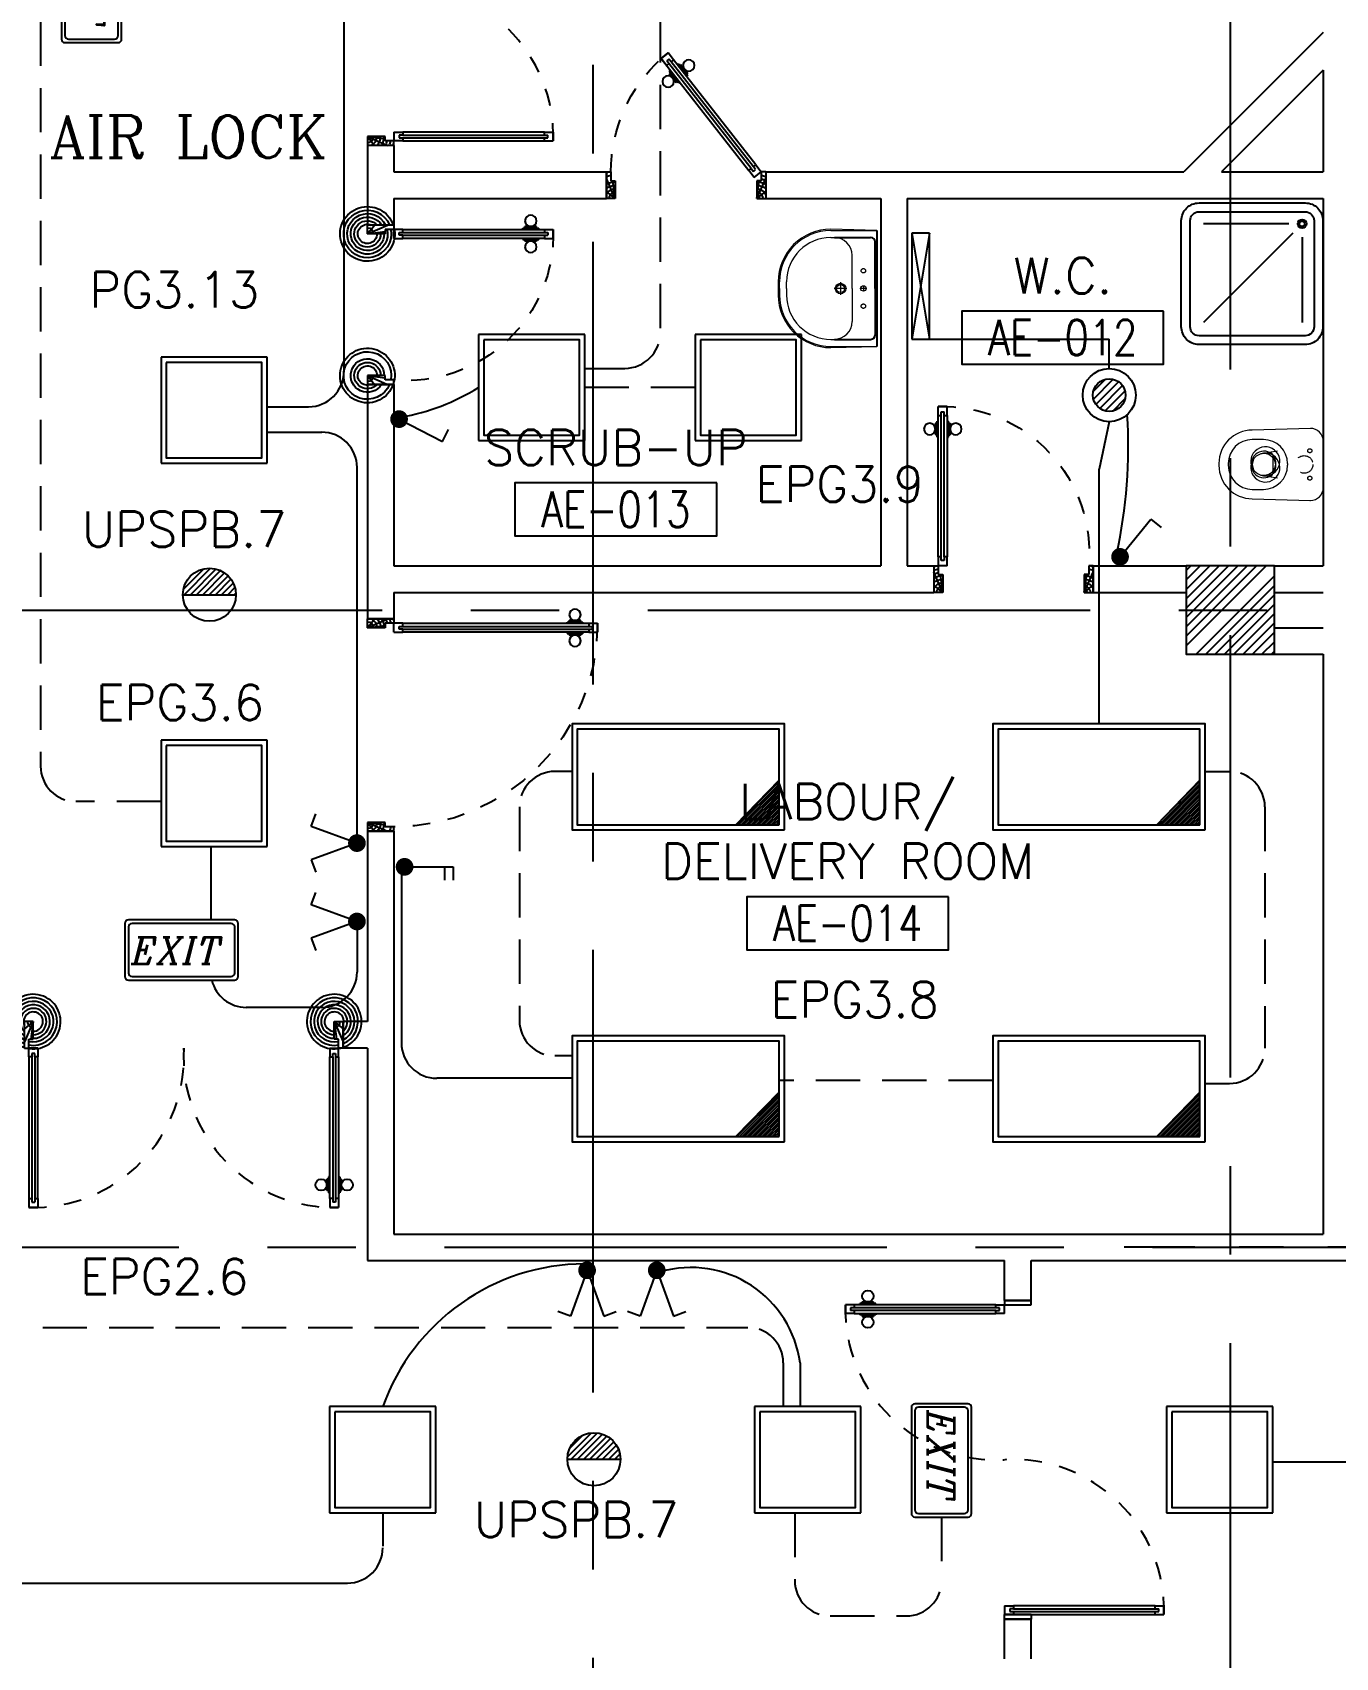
# Model space of a CAD drawing. Extents: x -10 to 91, y -4 to 87.
# Drawn here: x 63.22 to 70.58, y 52.99 to 62.17 of the extents above; entities that cross this region are included whole.
import ezdxf
from ezdxf.enums import TextEntityAlignment as Align

# ---------------------------------------------------------------- set-up
doc = ezdxf.new("R2010")
doc.units = 0
doc.header["$MEASUREMENT"] = 0
for name, pattern in [('CENTER', [2, 1.25, -0.25, 0.25, -0.25]), ('CENTERX2', [4, 2.5, -0.5, 0.5, -0.5]), ('DASHED', [0.75, 0.5, -0.25]), ('HIDDEN', [0.375, 0.25, -0.125]), ('HIDDEN2', [0.1875, 0.125, -0.0625])]:
    doc.linetypes.add(name, pattern=pattern)
doc.layers.get('0').update_dxf_attribs({"linetype": 'CONTINUOUS'})
for name, color, linetype in [('AXES', 11, 'CENTERX2'), ('AXES1', 11, 'CENTER'), ('COL', 11, 'CONTINUOUS'), ('DIM', 11, 'CONTINUOUS'), ('DOOR', 11, 'CONTINUOUS'), ('DOOR-DIM', 11, 'CONTINUOUS'), ('E-CLINE', 2, 'CONTINUOUS'), ('E-HLINE', 2, 'HIDDEN'), ('E-LITE', 4, 'CONTINUOUS'), ('E-SWITCH', 4, 'CONTINUOUS'), ('E-TRXT', 4, 'CONTINUOUS'), ('EL-LITE', 4, 'CONTINUOUS'), ('FIX', 11, 'CONTINUOUS'), ('HAT', 11, 'CONTINUOUS'), ('RM-BOX', 11, 'CONTINUOUS'), ('RM-NAME', 11, 'CONTINUOUS'), ('RM-NO', 11, 'CONTINUOUS'), ('WALL', 11, 'CONTINUOUS')]:
    doc.layers.add(name, color=color, linetype=linetype)
doc.styles.add('ITALICC', font='italicc')
doc.styles.add('ROMANC', font='romanc', dxfattribs={"height": 0.1})
doc.styles.add('ROMANS', font='ROMANS.shx', dxfattribs={"width": 0.6})

# ---------------------------------------------------------------- blocks, each defined once
blk = doc.blocks.new('COL50')
at = {"layer": 'COL'}
blk.add_lwpolyline([(-250, 250), (-250, -250), (250, -250), (250, 250)], close=True, dxfattribs=at)
blk = doc.blocks.new('*X59')
at = {"color": 0}
for p, q in [((193088.6, 55149.7), (193539.9, 55601)), ((193088.6, 55202.7), (193486.8, 55601)), ((193088.6, 55255.8), (193433.8, 55601)), ((193088.6, 55308.8), (193380.8, 55601)), ((193088.6, 55361.8), (193327.7, 55601)), ((193088.6, 55414.9), (193274.7, 55601)), ((193088.6, 55467.9), (193221.7, 55601)), ((193088.6, 55520.9), (193168.6, 55601)), ((193088.6, 55574), (193115.6, 55601)), ((193145.9, 55101), (193588.6, 55543.6)), ((193199, 55101), (193588.6, 55490.6)), ((193252, 55101), (193588.6, 55437.6)), ((193305, 55101), (193588.6, 55384.5)), ((193358.1, 55101), (193588.6, 55331.5)), ((193411.1, 55101), (193588.6, 55278.5)), ((193464.1, 55101), (193588.6, 55225.4)), ((193517.2, 55101), (193588.6, 55172.4)), ((193570.2, 55101), (193588.6, 55119.4))]:
    blk.add_line(p, q, dxfattribs=at)
blk = doc.blocks.new('RM1')
at = {"layer": 'RM-BOX'}
blk.add_lwpolyline([(569.9, -200), (-569.9, -200), (-569.9, -500), (569.9, -500)], close=True, dxfattribs=at)
at = {"layer": 'RM-NAME', "style": 'ROMANS'}
for tag, p in [('ROOMNAME1', (0, 323.8)), ('ROOMNAME2', (0, 0))]:
    blk.add_attdef(tag, text='', height=200, dxfattribs=at).set_placement(p, align=Align.MIDDLE)
at = {"layer": 'RM-NO', "style": 'ROMANS', "width": 0.8}
blk.add_attdef('ROOMNO', text='', height=200, dxfattribs=at).set_placement((0, -350), align=Align.MIDDLE)
blk = doc.blocks.new('A$C272A55A0')
at = {"layer": 'DOOR', "color": 0, "linetype": 'ByBlock'}
for p, q in [((0, 900.4), (0, 1050.4)), ((50, 1050.4), (0, 1050.4)), ((50, 950.4), (50, 1050.4)), ((1750, 950.4), (1750, 1050.4)), ((1750, 1050.4), (1800, 1050.4)), ((1800, 1050.4), (1800, 900.4)), ((25, 950.4), (50, 950.4)), ((25, 900.4), (25, 950.4)), ((1775, 950.4), (1750, 950.4)), ((1775, 900.4), (1775, 950.4)), ((0, 900.4), (25, 900.4)), ((75, 900.4), (25, 900.4)), ((25, 850.4), (25, 900.4)), ((42, 850.4), (25, 850.4)), ((58, 870.4), (42, 870.4)), ((42, 870.4), (42, 850.4)), ((58, 850.4), (58, 870.4)), ((75, 850.4), (58, 850.4)), ((75, 900.4), (75, 850.4)), ((1725, 900.4), (1775, 900.4)), ((1725, 900.4), (1725, 850.4)), ((1725, 850.4), (1742, 850.4)), ((1742, 870.4), (1758, 870.4)), ((1742, 850.4), (1742, 870.4)), ((1758, 870.4), (1758, 850.4)), ((1758, 850.4), (1775, 850.4)), ((1800, 900.4), (1775, 900.4)), ((1775, 850.4), (1775, 900.4)), ((1717.8, 160.1), (1708.8, 160.1)), ((1708.8, 95.3), (1708.8, 160.1)), ((1717.8, 95.3), (1708.8, 95.3)), ((1725, 172.7), (1717.8, 172.7)), ((1717.8, 172.7), (1717.8, 82.7)), ((1717.8, 95.3), (1717.8, 160.1)), ((1775, 172.7), (1782.2, 172.7)), ((1782.2, 172.7), (1782.2, 82.7)), ((1782.2, 160.1), (1791.2, 160.1)), ((1782.2, 95.3), (1782.2, 160.1)), ((1782.2, 95.3), (1791.2, 95.3)), ((1791.2, 95.3), (1791.2, 160.1)), ((25, 50.4), (42, 50.4)), ((25, 50.4), (25, 0.4)), ((25, 0.4), (75, 0.4)), ((75, 0.4), (25, 0.4)), ((42, 50.4), (42, 30.4)), ((42, 30.4), (58, 30.4)), ((58, 50.4), (75, 50.4)), ((58, 50.4), (58, 30.4)), ((75, 50.4), (75, 0.4)), ((1725, 82.7), (1717.8, 82.7)), ((1742, 50.4), (1725, 50.4)), ((1725, 50.4), (1725, 0.4)), ((1775, 0.4), (1725, 0.4)), ((1725, 0.4), (1775, 0.4)), ((1742, 50.4), (1742, 30.4)), ((1758, 30.4), (1742, 30.4)), ((1775, 50.4), (1758, 50.4)), ((1758, 50.4), (1758, 30.4)), ((1775, 82.7), (1782.2, 82.7)), ((1775, 50.4), (1775, 0.4))]:
    blk.add_line(p, q, dxfattribs=at)
at = {"layer": 'DOOR', "color": 9, "linetype": 'ByBlock'}
for p, q in [((50, 1050.4), (0, 1010.2)), ((50, 1050.4), (0, 936.6)), ((50, 1050.4), (36.6, 950.4)), ((1750, 1050.4), (1800, 1010.2)), ((1750, 1050.4), (1800, 936.6)), ((1750, 1050.4), (1763.4, 950.4))]:
    blk.add_line(p, q, dxfattribs=at)
at = {"layer": 'DOOR', "linetype": 'ByBlock'}
for p, q in [((25, 850.4), (25, 50.4)), ((42, 850.4), (42, 50.4)), ((58, 850.4), (58, 50.4)), ((75, 50.4), (75, 850.4)), ((1725, 50.4), (1725, 850.4)), ((1742, 850.4), (1742, 50.4)), ((1758, 850.4), (1758, 50.4)), ((1775, 850.4), (1775, 50.4))]:
    blk.add_line(p, q, dxfattribs=at)
at = {"layer": 'DOOR', "color": 0, "linetype": 'ByBlock'}
for centre in [(1676.5, 127.7), (1823.5, 127.7)]:
    blk.add_circle(centre, 32.4, dxfattribs=at)
at = {"layer": 'DOOR', "color": 9, "linetype": 'ByBlock'}
for centre, radius, start, end in [((50, 1050.4), 54.4, 203.20738, 270), ((50, 1050.4), 34.4, 180, 270), ((50, 1050.4), 14.4, 180, 270), ((1750, 1050.4), 14.4, 270, 0), ((1750, 1050.4), 34.4, 270, 0), ((1750, 1050.4), 54.4, 270, 336.79262), ((50, 1050.4), 74.4, 227.77643, 270), ((50, 1050.4), 94.4, 238.01819, 270), ((50, 1050.4), 114.4, 244.08384, 257.37743), ((50, 1050.4), 134.4, 248.15985, 259.28002), ((1750, 1050.4), 74.4, 270, 312.22357), ((1750, 1050.4), 94.4, 270, 301.98181), ((1750, 1050.4), 114.4, 282.62257, 295.91616), ((1750, 1050.4), 134.4, 280.71998, 291.84015), ((50, 1050.4), 154.4, 251.10529, 256.28577), ((1750, 1050.4), 154.4, 283.71423, 288.89471)]:
    blk.add_arc(centre, radius, start, end, dxfattribs=at)
at = {"layer": 'DOOR', "linetype": 'HIDDEN', "ltscale": 0.5}
for centre, start, end in [((50, 851.4), 268.31738, 3.29648), ((1750, 851.4), 176.70352, 271.68262)]:
    blk.add_arc(centre, 851.4, start, end, dxfattribs=at)
at = {"layer": 'WALL', "linetype": 'ByBlock'}
blk.add_line((1800, 900.4), (1800, 1050.4), dxfattribs=at)
blk = doc.blocks.new('DOOR90')
at = {"layer": 'DOOR', "color": 7, "linetype": 'ByBlock'}
for p, q in [((-150, 0), (0, 0)), ((-150, 0), (-150, -25)), ((0, -50), (-113.7, 0)), ((0, -50), (-40.1, 0)), ((0, -50), (0, 0)), ((-1000, -25), (-1050, -25)), ((-1050, -75), (-1050, -25)), ((-1050, -25), (-1050, -75)), ((-1000, -75), (-1050, -75)), ((-1000, -42), (-1020, -42)), ((-1020, -42), (-1020, -58)), ((-1000, -58), (-1020, -58)), ((-1000, -25), (-1000, -42)), ((-1000, -58), (-1000, -75)), ((-877.6, -17.8), (-967.6, -17.8)), ((-967.6, -25), (-967.6, -17.8)), ((-967.6, -75), (-967.6, -82.2)), ((-877.6, -82.2), (-967.6, -82.2)), ((-955, -8.8), (-890.2, -8.8)), ((-955, -17.8), (-955, -8.8)), ((-955, -17.8), (-890.2, -17.8)), ((-955, -82.2), (-890.2, -82.2)), ((-955, -82.2), (-955, -91.2)), ((-955, -91.2), (-890.2, -91.2)), ((-890.2, -17.8), (-890.2, -8.8)), ((-890.2, -82.2), (-890.2, -91.2)), ((-877.6, -25), (-877.6, -17.8)), ((-877.6, -75), (-877.6, -82.2)), ((-200, -25), (-150, -25)), ((-200, -42), (-200, -25)), ((-180, -42), (-200, -42)), ((-200, -58), (-180, -58)), ((-200, -75), (-200, -58)), ((-150, -75), (-200, -75)), ((-180, -58), (-180, -42)), ((-150, -25), (-100, -25)), ((-150, -75), (-150, -25)), ((-100, -25), (-100, -50)), ((0, -50), (-100, -36.6)), ((-100, -50), (0, -50)), ((-150, -875), (-100, -875)), ((-150, -900), (-150, -875)), ((-150, -900), (0, -900)), ((0, -900), (-150, -900)), ((0, -850), (-113.7, -900)), ((-100, -875), (-100, -850)), ((0, -850), (-100, -863.4)), ((-100, -850), (0, -850)), ((0, -850), (-40.1, -900)), ((0, -850), (0, -900))]:
    blk.add_line(p, q, dxfattribs=at)
at = {"layer": 'DOOR', "linetype": 'ByBlock'}
for p, q in [((-200, -25), (-1000, -25)), ((-200, -42), (-1000, -42)), ((-200, -58), (-1000, -58)), ((-1000, -75), (-200, -75))]:
    blk.add_line(p, q, dxfattribs=at)
at = {"layer": 'DOOR', "color": 7, "linetype": 'ByBlock'}
for centre in [(-922.6, 23.5), (-922.6, -123.5)]:
    blk.add_circle(centre, 32.4, dxfattribs=at)
for centre, radius, start, end in [((0, -50), 154.4, 161.10529, 166.28577), ((0, -50), 94.4, 148.01819, 180), ((0, -50), 134.4, 158.15985, 169.28002), ((0, -50), 114.4, 154.08384, 167.37743), ((0, -50), 74.4, 137.77643, 180), ((0, -50), 54.4, 113.20738, 180), ((0, -50), 34.4, 90, 180), ((0, -50), 14.4, 90, 180), ((0, -850), 154.4, 193.71423, 198.89471), ((0, -850), 134.4, 190.71998, 201.84015), ((0, -850), 94.4, 180, 211.98181), ((0, -850), 74.4, 180, 222.22357), ((0, -850), 54.4, 180, 246.79262), ((0, -850), 34.4, 180, 270), ((0, -850), 14.4, 180, 270)]:
    blk.add_arc(centre, radius, start, end, dxfattribs=at)
at = {"layer": 'DOOR', "linetype": 'HIDDEN', "ltscale": 0.5}
blk.add_arc((-222.2, -50), 828.2, 178.27012, 275.00304, dxfattribs=at)
blk = doc.blocks.new('DOOR100')
at = {"layer": 'DOOR', "color": 7, "linetype": 'ByBlock'}
for p, q in [((-75, 1250), (-75, 1300)), ((-75, 1300), (-25, 1300)), ((-25, 1300), (-75, 1300)), ((-25, 1250), (-25, 1300)), ((-91.2, 1205), (-91.2, 1140.2)), ((-82.2, 1205), (-91.2, 1205)), ((-82.2, 1127.6), (-82.2, 1217.6)), ((-75, 1217.6), (-82.2, 1217.6)), ((-82.2, 1205), (-82.2, 1140.2)), ((-58, 1250), (-75, 1250)), ((-58, 1250), (-58, 1270)), ((-42, 1270), (-58, 1270)), ((-42, 1250), (-42, 1270)), ((-25, 1250), (-42, 1250)), ((-25, 1217.6), (-17.8, 1217.6)), ((-17.8, 1127.6), (-17.8, 1217.6)), ((-17.8, 1205), (-17.8, 1140.2)), ((-17.8, 1205), (-8.8, 1205)), ((-8.8, 1205), (-8.8, 1140.2)), ((-82.2, 1140.2), (-91.2, 1140.2)), ((-75, 1127.6), (-82.2, 1127.6)), ((-25, 1127.6), (-17.8, 1127.6)), ((-17.8, 1140.2), (-8.8, 1140.2)), ((-75, 200), (-58, 200)), ((-75, 150), (-75, 200)), ((-58, 200), (-58, 180)), ((-42, 200), (-25, 200)), ((-42, 180), (-42, 200)), ((-25, 200), (-25, 150)), ((-1200, 0), (-1200, 150)), ((-1200, 150), (-1175, 150)), ((-1200, 150), (-1200, 0)), ((-1150, 0), (-1200, 113.7)), ((-1175, 150), (-1175, 100)), ((-1175, 100), (-1150, 100)), ((-1150, 0), (-1163.4, 100)), ((-1150, 100), (-1150, 0)), ((-75, 150), (-25, 150)), ((-58, 180), (-42, 180)), ((-50, 0), (0, 113.7)), ((-50, 100), (-50, 0)), ((-50, 0), (-36.6, 100)), ((-25, 100), (-50, 100)), ((0, 150), (-25, 150)), ((-25, 150), (-25, 100)), ((0, 0), (0, 150)), ((0, 150), (0, 0)), ((-1150, 0), (-1200, 40.1)), ((-1150, 0), (-1200, 0)), ((-50, 0), (0, 40.1)), ((-50, 0), (0, 0))]:
    blk.add_line(p, q, dxfattribs=at)
at = {"layer": 'DOOR', "linetype": 'ByBlock'}
for p, q in [((-75, 1250), (-75, 200)), ((-58, 200), (-58, 1250)), ((-42, 200), (-42, 1250)), ((-25, 200), (-25, 1250))]:
    blk.add_line(p, q, dxfattribs=at)
at = {"layer": 'DOOR', "color": 7, "linetype": 'ByBlock'}
for centre in [(-123.5, 1172.6), (23.5, 1172.6)]:
    blk.add_circle(centre, 32.4, dxfattribs=at)
at = {"layer": 'DOOR', "linetype": 'HIDDEN', "ltscale": 0.5}
blk.add_arc((-25, 150), 1150, 90, 180, dxfattribs=at)
at = {"layer": 'DOOR', "color": 7, "linetype": 'ByBlock'}
for centre, radius, start, end in [((-1150, 0), 154.4, 103.71423, 108.89471), ((-1150, 0), 134.4, 100.71998, 111.84015), ((-1150, 0), 94.4, 90, 121.98181), ((-50, 0), 94.4, 58.01819, 90), ((-50, 0), 134.4, 68.15985, 79.28002), ((-50, 0), 114.4, 64.08384, 77.37743), ((-50, 0), 154.4, 71.10529, 76.28577), ((-1150, 0), 74.4, 90, 132.22357), ((-1150, 0), 54.4, 90, 156.79262), ((-1150, 0), 34.4, 90, 180), ((-1150, 0), 14.4, 90, 180), ((-50, 0), 74.4, 47.77643, 90), ((-50, 0), 54.4, 23.20738, 90), ((-50, 0), 34.4, 0, 90), ((-50, 0), 14.4, 0, 90)]:
    blk.add_arc(centre, radius, start, end, dxfattribs=at)
blk = doc.blocks.new('DOOR90C')
at = {"layer": 'DOOR', "color": 7, "linetype": 'ByBlock'}
for p, q in [((150, 900), (0, 900)), ((0, 900), (0, 875)), ((0, 875), (50, 875)), ((150, 850), (36.3, 900)), ((50, 875), (50, 850)), ((150, 850), (50, 863.4)), ((50, 850), (150, 850)), ((150, 850), (109.9, 900)), ((150, 850), (150, 900)), ((-641.4, 590.9), (-672.2, 551.6)), ((-672.2, 551.6), (-641.4, 590.9)), ((-632.9, 520.7), (-672.2, 551.6)), ((-602, 560.1), (-641.4, 590.9)), ((-638.1, 546.4), (-628.3, 559)), ((-612.5, 546.7), (-628.3, 559)), ((-612.5, 546.7), (-602, 560.1)), ((-622.4, 534.1), (-638.1, 546.4)), ((-632.9, 520.7), (-622.4, 534.1)), ((-607.4, 500.8), (-611.8, 495.1)), ((-541, 439.6), (-611.8, 495.1)), ((-601.9, 487.3), (-607.5, 480.3)), ((-607.5, 480.3), (-556.5, 440.3)), ((-601.9, 487.3), (-550.9, 447.4)), ((-576.6, 540.1), (-572.1, 545.8)), ((-501.3, 490.3), (-572.1, 545.8)), ((-562.2, 538), (-556.7, 545.1)), ((-562.2, 538), (-511.2, 498.1)), ((-556.7, 545.1), (-505.7, 505.2)), ((-511.2, 498.1), (-505.7, 505.2)), ((-505.7, 484.6), (-501.3, 490.3)), ((-550.9, 447.4), (-556.5, 440.3)), ((-536.6, 445.3), (-541, 439.6)), ((-8.5, 95.2), (-19, 81.8)), ((30.8, 64.4), (-8.5, 95.2)), ((-28.9, 69.2), (-39.4, 55.8)), ((-39.4, 55.8), (0, 25)), ((-13.1, 56.9), (-28.9, 69.2)), ((-19, 81.8), (-3.3, 69.5)), ((-3.3, 69.5), (-13.1, 56.9)), ((30.8, 64.4), (0, 25)), ((0, 0), (0, 25)), ((0, 25), (50, 25)), ((150, 50), (36.3, 0)), ((50, 50), (150, 50)), ((150, 50), (50, 36.6)), ((50, 25), (50, 50)), ((150, 50), (109.9, 0)), ((150, 50), (150, 0))]:
    blk.add_line(p, q, dxfattribs=at)
at = {"layer": 'DOOR', "linetype": 'ByBlock'}
for p, q in [((-641.4, 590.9), (-8.5, 95.2)), ((-39.4, 55.8), (-632.9, 520.7)), ((-28.9, 69.2), (-622.4, 534.1)), ((-19, 81.8), (-612.5, 546.7))]:
    blk.add_line(p, q, dxfattribs=at)
at = {"layer": 'DOOR', "color": 7, "linetype": 'ByBlock'}
for centre in [(-511.2, 550.6), (-601.9, 434.8)]:
    blk.add_circle(centre, 32.4, dxfattribs=at)
at = {"layer": 'DOOR', "linetype": 'HIDDEN', "ltscale": 0.5}
blk.add_arc((2.5, 6.9), 868.1, 90.16178, 137.78229, dxfattribs=at)
at = {"layer": 'DOOR', "color": 7, "linetype": 'ByBlock'}
for centre, radius, start, end in [((150, 850), 154.4, 161.10529, 166.28577), ((150, 850), 134.4, 158.15985, 169.28002), ((150, 850), 94.4, 148.01819, 180), ((150, 850), 74.4, 137.77643, 180), ((150, 850), 54.4, 113.20738, 180), ((150, 850), 34.4, 90, 180), ((150, 850), 14.4, 90, 180), ((150, 50), 134.4, 190.71998, 201.84015), ((150, 50), 114.4, 192.62257, 205.91616), ((150, 50), 94.4, 180, 211.98181), ((150, 50), 74.4, 180, 222.22357), ((150, 50), 54.4, 180, 246.79262), ((150, 50), 34.4, 180, 270), ((150, 50), 14.4, 180, 270)]:
    blk.add_arc(centre, radius, start, end, dxfattribs=at)
blk = doc.blocks.new('LAV1')
at = {"layer": 'FIX', "linetype": 'ByBlock'}
blk.add_line((-327.5, -25), (327.5, -25), dxfattribs=at)
at = {"layer": 'FIX', "linetype": 'Continuous', "lineweight": 20}
for p, q in [((-327.5, -285), (-327.5, -25)), ((327.5, -285), (327.5, -25)), ((0, -165), (-187.5, -165)), ((0, -165), (187.5, -165)), ((-287.5, -285), (-287.5, -265)), ((287.5, -285), (287.5, -265)), ((0, -535), (-37.5, -535)), ((0, -535), (37.5, -535)), ((0, -575), (-37.5, -575)), ((0, -575), (37.5, -575))]:
    blk.add_line(p, q, dxfattribs=at)
at = {"layer": 'FIX', "linetype": 'ByBlock', "ltscale": 0.3}
for p, q in [((-287.5, -265), (-287.5, -60)), ((0, -35), (-262.5, -35)), ((0, -35), (262.5, -35)), ((287.5, -265), (287.5, -60))]:
    blk.add_line(p, q, dxfattribs=at)
at = {"layer": 'FIX', "lineweight": 20}
for p, q in [((0, -85.4), (0, -116.5)), ((-15.6, -100.9), (15.5, -100.9))]:
    blk.add_line(p, q, dxfattribs=at)
at = {"layer": 'FIX', "linetype": 'DASHED', "lineweight": 20, "ltscale": 0.04}
for p, q in [((-35.7, -230.5), (36.6, -230.5)), ((0, -193.9), (0, -266.1))]:
    blk.add_line(p, q, dxfattribs=at)
at = {"layer": 'FIX', "linetype": 'Continuous', "lineweight": 20}
blk.add_lwpolyline([(294.8, -25), (0, -25), (-327.5, -25), (-334.5, -285, 0.414214), (-37.5, -582), (0, -582), (37.5, -582, 0.414214), (334.5, -285), (327.5, -25), (0, -25)], format="xyb", dxfattribs=at)
at = {"layer": 'FIX', "linetype": 'HIDDEN', "lineweight": 20, "ltscale": 0.05}
for centre in [(-100, -100.9), (100, -100.9)]:
    blk.add_circle(centre, 12.4, dxfattribs=at)
at = {"layer": 'FIX', "lineweight": 20}
for centre, radius in [((0, -100.9), 15.5), ((0.5, -230), 29.5), ((0.5, -230), 22.5)]:
    blk.add_circle(centre, radius, dxfattribs=at)
at = {"layer": 'FIX', "linetype": 'ByBlock', "ltscale": 0.3}
for centre, start, end in [((-262.5, -60), 90, 180), ((262.5, -60), 0, 90)]:
    blk.add_arc(centre, 25, start, end, dxfattribs=at)
at = {"layer": 'FIX', "linetype": 'Continuous', "lineweight": 20}
for centre, radius, start, end in [((-187.5, -265), 100, 90, 180), ((187.5, -265), 100, 0, 90), ((-37.5, -285), 290, 180, 270), ((-37.5, -285), 250, 180, 270), ((37.5, -285), 290, 270, 0), ((37.5, -285), 250, 270, 0)]:
    blk.add_arc(centre, radius, start, end, dxfattribs=at)
blk = doc.blocks.new('WC1')
at = {"layer": 'FIX', "lineweight": 20}
for p, q in [((35, 203.8), (-293, 193.8)), ((-230, 140.8), (-293, 140.8)), ((108, 0), (108, 130.8)), ((-482, 4.8), (-482, -4.8)), ((-429, 4.8), (-429, -4.8)), ((-288.7, 24.2), (-294.5, 0)), ((-294.5, 0), (-288.7, -24.2)), ((-149.8, 75.7), (-245.4, 60.1)), ((-94, 4.8), (-94, -4.8)), ((108, -130.8), (108, 0)), ((-245.4, -60.1), (-149.8, -75.7)), ((-293, -140.8), (-230, -140.8)), ((-293, -193.8), (35, -203.8)), ((31.8, -203.8), (35, -203.8))]:
    blk.add_line(p, q, dxfattribs=at)
at = {"layer": 'FIX', "linetype": 'Continuous', "lineweight": 20}
blk.add_line((-175.1, -47.3), (-175.4, 44.6), dxfattribs=at)
at = {"layer": 'FIX', "linetype": 'HIDDEN2', "lineweight": 20, "ltscale": 0.3}
blk.add_circle((0, 0), 49.8, dxfattribs=at)
at = {"layer": 'FIX', "linetype": 'HIDDEN', "lineweight": 20, "ltscale": 0.05}
for centre in [(31.8, 77.5), (31.8, -77.5)]:
    blk.add_circle(centre, 11.6, dxfattribs=at)
at = {"layer": 'FIX', "lineweight": 20}
for centre, radius, start, end in [((-293, 4.8), 189, 90, 180), ((35, 130.8), 73, 360, 90), ((-293, 4.8), 136, 90, 180), ((-230, 4.8), 136, 360, 90), ((-228, -6.9), 68.2, 128.92417, 152.84682), ((-219.4, -17.6), 82, 108.49595, 128.92417), ((-293, -4.8), 189, 180, 270), ((-293, -4.8), 136, 180, 270), ((-228, 6.9), 68.2, 207.15318, 231.07583), ((-219.4, 17.6), 82, 231.07583, 251.50405), ((-230, -4.8), 136, 270, 0), ((35, -130.8), 73, 270, 0)]:
    blk.add_arc(centre, radius, start, end, dxfattribs=at)
at = {"layer": 'FIX', "linetype": 'Continuous', "lineweight": 20}
for centre, start, end in [((-197.7, 45.5), 357.66621, 91.61215), ((-197.4, -45.6), 268.38785, 2.33379)]:
    blk.add_arc(centre, 22.3, start, end, dxfattribs=at)
blk = doc.blocks.new('fe-door')
at = {"layer": 'DOOR', "color": 0, "linetype": 'ByBlock'}
for p, q in [((-900, 1775), (-900, 1725)), ((-900, 1725), (-900, 1775)), ((-850, 1775), (-900, 1775)), ((-870, 1758), (-870, 1742)), ((-850, 1758), (-870, 1758)), ((-850, 1775), (-850, 1758)), ((-817.6, 1775), (-817.6, 1782.2)), ((-727.6, 1782.2), (-817.6, 1782.2)), ((-805, 1782.2), (-805, 1791.2)), ((-805, 1791.2), (-740.2, 1791.2)), ((-805, 1782.2), (-740.2, 1782.2)), ((-740.2, 1782.2), (-740.2, 1791.2)), ((-727.6, 1775), (-727.6, 1782.2)), ((-50, 1758), (-50, 1775)), ((-50, 1775), (0, 1775)), ((-30, 1758), (-50, 1758)), ((-30, 1742), (-30, 1758)), ((150, 1800), (0, 1800)), ((0, 1800), (0, 1775)), ((0, 1725), (0, 1775)), ((0, 1775), (150, 1775)), ((150, 1775), (150, 1800)), ((-850, 1725), (-900, 1725)), ((-850, 1742), (-870, 1742)), ((-850, 1742), (-850, 1725)), ((-817.6, 1725), (-817.6, 1717.8)), ((-727.6, 1717.8), (-817.6, 1717.8)), ((-805, 1717.8), (-805, 1708.8)), ((-805, 1717.8), (-740.2, 1717.8)), ((-805, 1708.8), (-740.2, 1708.8)), ((-740.2, 1717.8), (-740.2, 1708.8)), ((-727.6, 1725), (-727.6, 1717.8)), ((-50, 1725), (-50, 1742)), ((-50, 1742), (-30, 1742)), ((0, 1725), (-50, 1725)), ((0, 75), (0, 25)), ((0, 75), (50, 75)), ((0, 0), (0, 25)), ((0, 25), (50, 25)), ((150, 25), (0, 25)), ((0, 0), (150, 0)), ((30, 58), (30, 42)), ((50, 58), (30, 58)), ((30, 42), (50, 42)), ((50, 75), (50, 58)), ((50, 42), (50, 25)), ((150, 25), (150, 0)), ((850, 58), (850, 75)), ((850, 75), (900, 75)), ((850, 58), (870, 58)), ((850, 25), (850, 42)), ((850, 42), (870, 42)), ((850, 25), (900, 25)), ((870, 42), (870, 58)), ((900, 25), (900, 75)), ((900, 75), (900, 25))]:
    blk.add_line(p, q, dxfattribs=at)
at = {"layer": 'DOOR', "linetype": 'ByBlock'}
for p, q in [((-50, 1775), (-850, 1775)), ((-50, 1758), (-850, 1758)), ((-50, 1742), (-850, 1742)), ((-850, 1725), (-50, 1725)), ((850, 75), (50, 75)), ((50, 58), (850, 58)), ((50, 42), (850, 42)), ((50, 25), (850, 25))]:
    blk.add_line(p, q, dxfattribs=at)
at = {"layer": 'DOOR', "color": 0, "linetype": 'ByBlock'}
for centre in [(-772.6, 1823.5), (-772.6, 1676.5)]:
    blk.add_circle(centre, 32.4, dxfattribs=at)
at = {"layer": 'DOOR', "linetype": 'HIDDEN', "ltscale": 0.5}
for centre, start, end in [((-49, 1750), 178.31738, 273.29648), ((49, 50), 358.31738, 93.29648)]:
    blk.add_arc(centre, 851.4, start, end, dxfattribs=at)
at = {"layer": 'WALL'}
for p, q in [((0, 1800), (150, 1800)), ((0, 0), (150, 0))]:
    blk.add_line(p, q, dxfattribs=at)
at = {"layer": 'WALL', "linetype": 'ByBlock'}
blk.add_line((0, 1800), (150, 1800), dxfattribs=at)
blk = doc.blocks.new('EXIT')
at = {"layer": 'E-LITE', "color": 4}
for p, q in [((-0.32, 0.15), (-0.32, -0.15)), ((0.3, 0.17), (-0.3, 0.17)), ((0.32, -0.15), (0.32, 0.15)), ((-0.3, -0.17), (0.3, -0.17))]:
    blk.add_line(p, q, dxfattribs=at)
at = {"layer": 'E-LITE', "color": 8}
for p, q in [((-0.3, 0.13), (-0.3, -0.13)), ((0.28, 0.15), (-0.28, 0.15)), ((0.3, -0.13), (0.3, 0.13)), ((-0.28, -0.15), (0.28, -0.15))]:
    blk.add_line(p, q, dxfattribs=at)
at = {"layer": 'E-LITE', "color": 4}
for centre, start, end in [((-0.3, 0.15), 90, 180), ((0.3, 0.15), 360, 90), ((-0.3, -0.15), 180, 270), ((0.3, -0.15), 270, 0)]:
    blk.add_arc(centre, 0.02, start, end, dxfattribs=at)
at = {"layer": 'E-LITE', "color": 8}
for centre, start, end in [((-0.28, 0.13), 90, 180), ((0.28, 0.13), 0, 90), ((-0.28, -0.13), 180, 270), ((0.28, -0.13), 270, 0)]:
    blk.add_arc(centre, 0.02, start, end, dxfattribs=at)
at = {"layer": 'E-LITE', "color": 5, "style": 'ITALICC'}
blk.add_text('EXIT', height=0.15, dxfattribs=at).set_placement((-0.284, -0.0783))
blk = doc.blocks.new('2G1W')
for p, q in [((0, 0), (0.55, 0)), ((0.45, 0), (0.45, -0.15)), ((0.55, 0), (0.55, -0.15))]:
    blk.add_line(p, q)
at = {"const_width": 0.1}
blk.add_lwpolyline([(-0.05, 0, 1), (0.05, 0, 1)], format="xyb", close=True, dxfattribs=at)
blk = doc.blocks.new('L42')
at = {"layer": 'E-LITE'}
for p, q in [((0.3, 0.3), (-0.3, 0.3)), ((-0.3, 0.3), (-0.3, -0.3)), ((0.3, -0.3), (0.3, 0.3)), ((-0.3, -0.3), (0.3, -0.3))]:
    blk.add_line(p, q, dxfattribs=at)
at = {"layer": 'E-LITE', "color": 8}
blk.add_lwpolyline([(-0.27, 0.27), (-0.27, -0.27), (0.27, -0.27), (0.27, 0.27)], close=True, dxfattribs=at)
blk = doc.blocks.new('1G2W')
for p, q in [((0, 0), (0.517, 0.188)), ((0.517, 0.188), (0.466, 0.329)), ((0, 0), (0.517, -0.188)), ((0.517, -0.188), (0.466, -0.329))]:
    blk.add_line(p, q)
at = {"const_width": 0.1}
blk.add_lwpolyline([(-0.05, 0, 1), (0.05, 0, 1)], format="xyb", close=True, dxfattribs=at)
blk = doc.blocks.new('L44OP')
at = {"layer": 'E-LITE'}
h = blk.add_hatch(dxfattribs=at)
h.set_pattern_fill('ANSI31', color=8, scale=0.08, style=0)
h.set_pattern_definition([(45, (-219618.539252, -21540.879964), (-0.00707106781187, 0.00707106781187), [])])
h.paths.add_polyline_path([(-0.3258, 0.27), (-0.57, 0.27), (-0.57, 0.0185)])
at = {"layer": 'E-LITE', "color": 8}
blk.add_line((-0.3258, 0.27), (-0.57, 0.0185), dxfattribs=at)
at = {"layer": 'E-LITE'}
blk.add_lwpolyline([(-0.6, 0.3), (-0.6, -0.3), (0.6, -0.3), (0.6, 0.3)], close=True, dxfattribs=at)
at = {"layer": 'E-LITE', "color": 8}
blk.add_lwpolyline([(-0.57, 0.27), (-0.57, -0.27), (0.57, -0.27), (0.57, 0.27)], close=True, dxfattribs=at)
blk = doc.blocks.new('*X182')
at = {"color": 0}
for p, q in [((21548.527, 18540.142), (21548.801, 18540.415)), ((21548.529, 18539.966), (21548.977, 18540.414)), ((21548.584, 18539.845), (21549.098, 18540.359)), ((21548.672, 18539.756), (21549.187, 18540.271)), ((21548.793, 18539.7), (21549.243, 18540.15)), ((21548.966, 18539.696), (21549.246, 18539.977))]:
    blk.add_line(p, q, dxfattribs=at)
blk = doc.blocks.new('SPOT')
at = {"layer": 'E-LITE'}
for radius in [0.6, 0.369]:
    blk.add_circle((0, 0), radius, dxfattribs=at)
at = {"layer": 'E-LITE', "color": 8}
blk.add_blockref('*X182', (-21548.886, -18540.056), dxfattribs=at)
blk = doc.blocks.new('MR20')
at = {"layer": 'E-LITE'}
for p, q in [((-300, 100), (-300, 0)), ((-300, 100), (-300, 0)), ((300, 0), (300, 100)), ((300, 0), (300, 100)), ((-300, 0), (300, 0)), ((-300, 0), (300, 0)), ((-300, 0), (300, 0)), ((-300, 0), (-300, 0)), ((300, 0), (300, 0))]:
    blk.add_line(p, q, dxfattribs=at)
at = {"layer": 'E-LITE', "color": 3}
blk.add_line((300, 100), (-300, 100), dxfattribs=at)
at = {"layer": 'E-LITE', "color": 8}
for p, q in [((300, 0), (-300, 100)), ((300, 100), (-300, 0))]:
    blk.add_line(p, q, dxfattribs=at)
blk = doc.blocks.new('1G1W')
for p, q in [((0, 0), (0.55, 0)), ((0.55, 0), (0.55, -0.15))]:
    blk.add_line(p, q)
at = {"const_width": 0.1}
blk.add_lwpolyline([(-0.05, 0, 1), (0.05, 0, 1)], format="xyb", close=True, dxfattribs=at)
blk = doc.blocks.new('EL')
at = {"layer": 'EL-LITE'}
h = blk.add_hatch(dxfattribs=at)
h.set_pattern_fill('ANSI31', color=4, scale=0.2, style=0)
h.set_pattern_definition([(45, (587.071197, 567.777136), (-0.0176776695, 0.0176776695), [])])
h.paths.add_polyline_path([(0.15, 0, 1), (-0.15, 0)])
at = {"layer": 'EL-LITE', "color": 4}
blk.add_line((-0.15, 0), (0.15, 0), dxfattribs=at)
blk.add_circle((0, 0), 0.15, dxfattribs=at)

msp = doc.modelspace()

# ---------------------------------------------------------------- linework, layer by layer
at = {"layer": 'AXES'}
for p, q in [((69.9839, -3.736), (69.9839, 86.0986)), ((66.3839, 14.4854), (66.3839, 73.0554)), ((2.6925, 58.9054), (71.7839, 58.9054)), ((13.5439, 55.3054), (71.7839, 55.3054))]:
    msp.add_line(p, q, dxfattribs=at)
at = {"layer": 'AXES1'}
msp.add_line((71.7839, 55.3054), (69.3839, 55.3054), dxfattribs=at)
at = {"layer": 'E-CLINE', "color": 4}
for p, q in [((64.9763, 62.2547), (64.9763, 60.2541)), ((64.5429, 60.0541), (64.7763, 60.0541)), ((65.1956, 53.8051), (65.1956, 53.6169)), ((63.0227, 53.4083), (64.9956, 53.4083))]:
    msp.add_line(p, q, dxfattribs=at)
for centre in [(64.7763, 60.2541), (64.9956, 53.6083)]:
    msp.add_arc(centre, 0.2, 270, 0, dxfattribs=at)
at = {"layer": 'E-HLINE', "color": 4}
for p, q in [((66.7631, 62.248), (66.7631, 60.471)), ((63.2625, 62.2294), (63.2625, 58.0237)), ((66.3364, 60.271), (66.5631, 60.271)), ((66.9604, 60.1628), (66.3364, 60.1628)), ((66.2647, 57.9936), (66.168, 57.9936)), ((69.8421, 57.9933), (69.9791, 57.9933)), ((63.9429, 57.8237), (63.4625, 57.8237)), ((65.968, 57.7936), (65.968, 56.5867)), ((70.1791, 57.7933), (70.1791, 56.4311)), ((70.1791, 57.7933), (70.1791, 56.4311)), ((66.2647, 56.3867), (66.168, 56.3867)), ((68.6421, 56.2475), (67.4347, 56.2475)), ((69.8421, 56.2311), (69.9791, 56.2311)), ((60.6498, 54.8523), (67.2583, 54.8523)), ((67.4583, 54.6523), (67.4583, 54.4051)), ((67.5231, 53.8051), (67.5231, 53.4224)), ((68.3527, 53.7816), (68.3527, 53.4224)), ((67.7231, 53.2224), (68.1527, 53.2224))]:
    msp.add_line(p, q, dxfattribs=at)
for centre, start, end in [((66.5631, 60.471), 270, 0), ((63.4625, 58.0237), 180, 270), ((66.168, 57.7936), 90, 180), ((69.9791, 57.7933), 0, 90), ((69.9791, 57.7933), 0, 90), ((66.168, 56.5867), 180, 270), ((69.9791, 56.4311), 270, 0), ((69.9791, 56.4311), 270, 0), ((67.2583, 54.6523), 0, 90), ((67.7231, 53.4224), 180, 270), ((68.1527, 53.4224), 270, 0)]:
    msp.add_arc(centre, 0.2, start, end, dxfattribs=at)
at = {"layer": 'E-SWITCH', "color": 4}
for p, q in [((68.2336, 60.4354), (69.2996, 60.4354)), ((69.2996, 60.2697), (69.2996, 60.4354)), ((69.2996, 59.9697), (69.2421, 59.7005)), ((64.5429, 59.9104), (64.8505, 59.9104)), ((65.0505, 57.5891), (65.0505, 59.7104)), ((69.2421, 58.2629), (69.2421, 59.7005)), ((64.2247, 57.5702), (64.2247, 57.1551)), ((65.3012, 57.4371), (65.3012, 56.4601)), ((65.0505, 57.1838), (65.0505, 56.8606)), ((64.8505, 56.6606), (64.4247, 56.6606)), ((66.2647, 56.2601), (65.5012, 56.2601)), ((67.5532, 54.6523), (67.5532, 54.4051)), ((70.2236, 54.0935), (70.8432, 54.0935)), ((70.397, 54.0935), (70.647, 54.0935))]:
    msp.add_line(p, q, dxfattribs=at)
for centre, radius, start, end in [((65.0812, 61.2178), 1.2419, 280.08029, 301.84129), ((66.5632, 59.8298), 2.8438, 347.65798, 3.6231), ((64.8505, 59.7104), 0.2, 0, 90), ((64.8505, 56.8606), 0.2, 270, 0), ((64.4247, 56.8606), 0.2, 193.16257, 270), ((65.5012, 56.4601), 0.2, 180, 270), ((66.3409, 53.9955), 1.2163, 90.20011, 160.32148), ((66.9372, 54.5697), 0.6216, 7.63424, 105.85691)]:
    msp.add_arc(centre, radius, start, end, dxfattribs=at)
at = {"layer": 'FIX'}
for p, q in [((70.3142, 61.0877), (69.8319, 61.0877)), ((70.3362, 61.0347), (69.8319, 60.5304)), ((70.3892, 61.0127), (70.3892, 60.5304))]:
    msp.add_line(p, q, dxfattribs=at)
for points in [[(70.4069, 60.4054), (69.8069, 60.4054, -0.414214), (69.7069, 60.5054), (69.7069, 61.1054, -0.414214), (69.8069, 61.2054), (70.4069, 61.2054, -0.414214), (70.5069, 61.1054), (70.5069, 60.5054, -0.414214)], [(70.4069, 60.4554), (69.8069, 60.4554, -0.414214), (69.7569, 60.5054), (69.7569, 61.1054, -0.414214), (69.8069, 61.1554), (70.4069, 61.1554, -0.414214), (70.4569, 61.1054), (70.4569, 60.5054, -0.414214)]]:
    msp.add_lwpolyline(points, format="xyb", close=True, dxfattribs=at)
for radius in [0.025, 0.015]:
    msp.add_circle((70.3892, 61.0877), radius, dxfattribs=at)
at = {"layer": 'WALL'}
for p, q in [((70.5089, 62.1683), (69.721, 61.3804)), ((70.5089, 61.9562), (69.9332, 61.3804)), ((70.5089, 61.9562), (70.5089, 61.3804)), ((65.1089, 61.5304), (65.1089, 61.0804)), ((65.2589, 61.5304), (65.1089, 61.5304)), ((65.2589, 61.5304), (65.2589, 61.3804)), ((65.2589, 61.3804), (66.4589, 61.3804)), ((66.4589, 61.3804), (66.4589, 61.2304)), ((67.3589, 61.3804), (69.721, 61.3804)), ((67.3589, 61.3804), (67.3589, 61.2304)), ((69.9332, 61.3804), (70.5089, 61.3804)), ((65.2589, 61.2304), (66.4589, 61.2304)), ((65.2589, 61.2304), (65.2589, 61.0804)), ((67.3589, 61.2304), (68.0089, 61.2304)), ((68.0089, 61.2304), (68.0089, 59.1554)), ((68.1589, 61.2304), (68.1589, 59.1554)), ((68.1589, 61.2304), (70.5089, 61.2304)), ((70.0224, 61.2304), (70.5089, 61.2304)), ((70.5089, 61.2304), (70.5089, 59.1554)), ((70.5089, 61.2304), (70.5089, 59.1554)), ((70.5089, 61.2304), (70.5089, 59.1554)), ((70.5089, 61.2304), (70.5089, 59.1554)), ((65.2589, 61.0804), (65.1089, 61.0804)), ((65.1089, 60.1804), (65.1089, 58.8554)), ((65.2589, 60.1804), (65.1089, 60.1804)), ((65.2589, 60.1804), (65.2589, 59.1554)), ((65.2589, 59.1554), (68.0089, 59.1554)), ((68.1589, 59.1554), (68.3089, 59.1554)), ((68.3089, 59.1554), (68.3089, 59.0054)), ((68.3089, 59.1554), (68.3089, 59.0054)), ((69.2089, 59.1554), (69.2089, 59.0054)), ((69.2089, 59.1554), (69.2089, 59.0054)), ((69.2089, 59.1554), (69.7339, 59.1554)), ((69.3839, 59.1554), (69.7339, 59.1554)), ((70.2339, 59.1554), (70.5089, 59.1554)), ((70.2339, 59.1554), (70.5089, 59.1554)), ((70.2339, 59.1554), (70.5089, 59.1554)), ((70.2339, 59.1554), (70.5089, 59.1554)), ((65.2589, 59.0054), (68.3089, 59.0054)), ((65.2589, 59.0054), (65.2589, 58.8554)), ((69.2089, 59.0054), (69.7339, 59.0054)), ((69.3839, 59.0054), (69.7339, 59.0054)), ((70.2339, 59.0054), (70.5089, 59.0054)), ((65.2589, 58.8554), (65.1089, 58.8554)), ((70.2339, 58.8054), (70.5089, 58.8054)), ((70.2339, 58.6554), (70.5089, 58.6554)), ((70.2339, 58.6554), (70.5089, 58.6554)), ((70.2339, 58.6554), (70.5089, 58.6554)), ((70.2339, 58.6554), (70.5089, 58.6554)), ((70.5089, 58.6554), (70.5089, 55.3804)), ((70.5089, 58.6554), (70.5089, 55.3804)), ((70.5089, 58.6554), (70.5089, 55.3804)), ((70.5089, 58.6554), (70.5089, 55.3804)), ((65.1089, 57.6554), (65.1089, 56.5804)), ((65.2589, 57.6554), (65.1089, 57.6554)), ((65.2589, 57.6554), (65.2589, 55.3804)), ((65.1089, 56.5804), (64.9714, 56.5804)), ((65.1089, 56.4304), (64.9714, 56.4304)), ((65.1089, 56.4304), (65.1089, 55.2304)), ((65.2589, 55.3804), (70.5089, 55.3804)), ((69.3839, 55.3804), (70.5089, 55.3804)), ((65.1089, 55.2304), (68.7089, 55.2304)), ((68.7089, 55.0054), (68.7089, 55.2304)), ((68.8589, 55.2304), (70.6589, 55.2304)), ((68.8589, 55.0054), (68.8589, 55.2304)), ((69.3839, 55.2304), (70.6589, 55.2304)), ((68.8589, 55.0054), (68.7089, 55.0054)), ((68.7089, 52.9804), (68.7089, 53.2054)), ((68.8589, 53.2054), (68.7089, 53.2054)), ((68.8589, 52.9804), (68.8589, 53.2054))]:
    msp.add_line(p, q, dxfattribs=at)

# ---------------------------------------------------------------- block references
at = {"layer": 'COL', "xscale": 0.001000000047497451, "yscale": 0.0009999999892897904, "zscale": 0.001}
msp.add_blockref('COL50', (69.9839, 58.9054), dxfattribs=at)
at = {"layer": 'DIM', "xscale": 0.001000000047497451, "yscale": 0.0009999999892897904, "zscale": 0.001}
msp.add_blockref('fe-door', (68.7089, 53.2054), dxfattribs=at)
at = {"layer": 'DOOR', "color": 0, "xscale": 0.0009999999892897904, "yscale": 0.0009999999892897904, "zscale": 0.001, "rotation": 90}
msp.add_blockref('A$C272A55A0', (66.1593, 61.5304), dxfattribs=at)
at = {"layer": 'DOOR', "color": 0, "yscale": 0.0009999999892897904, "zscale": 0.001}
for name, p, xscale in [('DOOR90', (65.1089, 61.0804), -0.001000000047497451), ('A$C272A55A0', (63.1714, 55.5301), 0.001000000047497451)]:
    msp.add_blockref(name, p, dxfattribs=dict(at, xscale=xscale))
at = {"layer": 'DOOR', "xscale": -0.0009999999892897904, "yscale": 0.0009999999892897904, "zscale": 0.001, "rotation": 270}
msp.add_blockref('DOOR100', (65.1089, 58.8554), dxfattribs=at)
at = {"layer": 'DOOR-DIM', "xscale": -0.0009999999892897904, "yscale": 0.0009999999892897904, "zscale": 0.001, "rotation": 90}
for name, p in [('DOOR90C', (67.3589, 61.3804)), ('DOOR90', (68.3089, 59.0054))]:
    msp.add_blockref(name, p, dxfattribs=at)
at = {"layer": 'E-LITE', "color": 4}
for name, p, rotation in [('EXIT', (63.5505, 62.4309), 270), ('L44OP', (66.8647, 57.9629), 180), ('L44OP', (69.2421, 57.9629), 180), ('L44OP', (66.8647, 56.2007), 180), ('L44OP', (69.2421, 56.2007), 180), ('EXIT', (68.3519, 54.1016), 270)]:
    msp.add_blockref(name, p, dxfattribs=dict(at, rotation=rotation))
at = {"layer": 'E-LITE', "color": 4, "xscale": 0.0009999999892897904, "yscale": 0.0009999999892897904, "zscale": 0.001, "rotation": 89.99999999999999}
msp.add_blockref('MR20', (68.2836, 60.7354), dxfattribs=at)
at = {"layer": 'E-LITE', "color": 4}
for name, p in [('L42', (66.0364, 60.1628)), ('L42', (67.2604, 60.1628)), ('L42', (64.2429, 60.0349)), ('L42', (64.2429, 57.8702)), ('EXIT', (64.0591, 56.9851)), ('L42', (65.1956, 54.1051)), ('L42', (67.5956, 54.1051)), ('L42', (69.9236, 54.1051)), ('L42', (69.9236, 54.1051))]:
    msp.add_blockref(name, p, dxfattribs=at)
at = {"layer": 'E-LITE', "color": 4, "xscale": 0.25, "yscale": 0.25, "zscale": 0.25}
msp.add_blockref('SPOT', (69.2996, 60.1197), dxfattribs=at)
at = {"layer": 'E-LITE'}
for p in [(64.2161, 58.9922), (66.3885, 54.1078)]:
    msp.add_blockref('EL', p, dxfattribs=at)
at = {"layer": 'E-SWITCH', "color": 4, "yscale": 0.5, "zscale": 0.5}
for name, p, xscale, rotation in [('1G1W', (65.2878, 59.9841), -0.5, 152.761050466967), ('1G1W', (69.3607, 59.2061), 0.5, 50.75729261831704), ('1G2W', (65.0498, 57.5888), 0.5, 180), ('1G2W', (65.0498, 57.146), 0.5, 180), ('1G2W', (66.3499, 55.1753), 0.5, 270), ('1G2W', (66.7435, 55.1753), 0.5, 270)]:
    msp.add_blockref(name, p, dxfattribs=dict(at, xscale=xscale, rotation=rotation))
at = {"layer": 'E-SWITCH', "color": 4, "xscale": 0.5, "yscale": 0.5, "zscale": 0.5}
msp.add_blockref('2G1W', (65.3189, 57.4548), dxfattribs=at)
at = {"layer": 'HAT', "xscale": 0.001000000047497451, "yscale": 0.0009999999892897904, "zscale": 0.001}
for p, values in [((69.0371, 60.7945), {'ROOMNO': 'AE-012', 'ROOMNAME2': 'W.C.'}), ((66.5124, 59.8243), {'ROOMNO': 'AE-013', 'ROOMNAME2': 'SCRUB-UP'}), ((67.8224, 57.4862), {'ROOMNO': 'AE-014', 'ROOMNAME2': 'DELIVERY ROOM', 'ROOMNAME1': 'LABOUR/'})]:
    msp.add_blockref('RM1', p, dxfattribs=at).add_auto_attribs(values)
msp.add_blockref('*X59', (-123.3546, 3.5544), dxfattribs=at)
at = {"layer": 'WALL', "xscale": 0.0009999999892897904, "yscale": 0.0009999999892897904, "zscale": 0.001, "rotation": 270}
msp.add_blockref('LAV1', (68.0118, 60.7223), dxfattribs=at)
at = {"layer": 'WALL', "xscale": 0.001000000047497451, "yscale": 0.0009999999892897904, "zscale": 0.001}
msp.add_blockref('WC1', (70.4009, 59.728), dxfattribs=at)

# ---------------------------------------------------------------- texts
at = {"layer": 'E-TRXT', "color": 4, "style": 'ROMANS'}
for s, p in [('PG3.13', (63.5378, 60.6153)), ('EPG3.9', (67.3017, 59.5164)), ('UPSPB.7', (63.4953, 59.2621)), ('EPG3.6', (63.5741, 58.2828)), ('EPG3.8', (67.3858, 56.6044)), ('EPG2.6', (63.4855, 55.0411)), ('UPSPB.7', (65.71, 53.6679))]:
    msp.add_text(s, height=0.2, dxfattribs=at).set_placement(p)
at = {"layer": 'HAT', "style": 'ROMANC'}
msp.add_text('AIR LOCK', height=0.24, dxfattribs=at).set_placement((64.0941, 61.5794), align=Align.MIDDLE)

doc.saveas('drawing.dxf')
